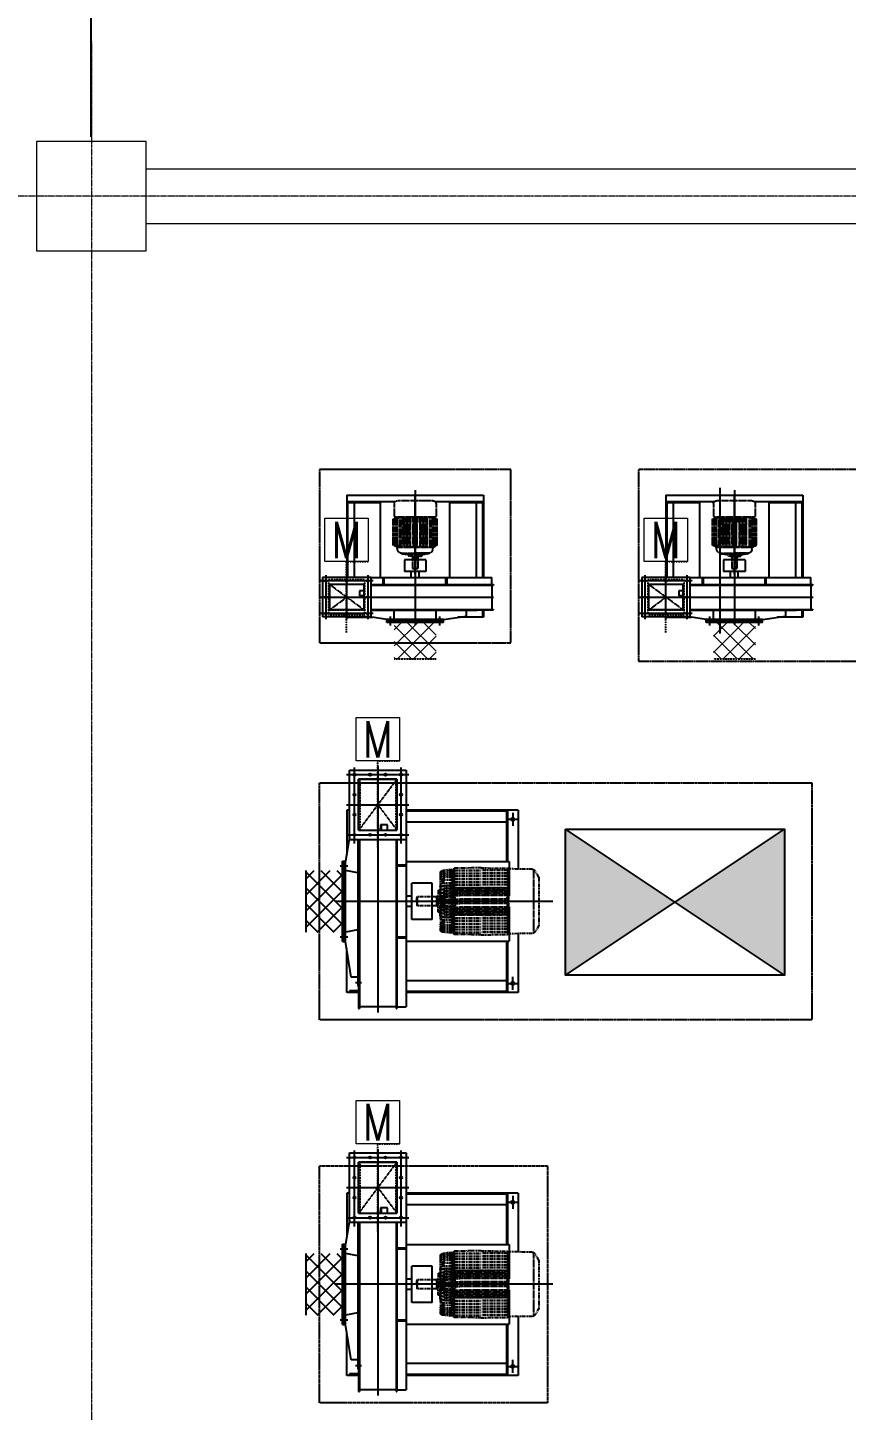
# Model space of a CAD drawing. Extents: x -59767 to 1106559, y -1290 to 1129522.
# Drawn here: x 122509 to 126997, y 611020 to 618603 of the extents above; entities that cross this region are included whole.
import ezdxf
from ezdxf.enums import TextEntityAlignment as Align

# ---------------------------------------------------------------- set-up
doc = ezdxf.new("R2010")
doc.units = 0
for name, pattern in [('C_SOLID_M', [0]), ('CENTER', [2, 1.25, -0.25, 0.25, -0.25]), ('CENTER2', [1.125, 0.75, -0.125, 0.125, -0.125]), ('HIDDEN', [0.375, 0.25, -0.125]), ('HIDDENX2', [0.75, 0.5, -0.25]), ('PHANTOM', [2.5, 1.25, -0.25, 0.25, -0.25, 0.25, -0.25]), ('PHANTOM2', [1.25, 0.625, -0.125, 0.125, -0.125, 0.125, -0.125])]:
    doc.linetypes.add(name, pattern=pattern)
doc.layers.get('0').update_dxf_attribs({"linetype": 'CONTINUOUS', "lineweight": 9})
doc.layers.get('Defpoints').update_dxf_attribs({"linetype": 'CONTINUOUS', "lineweight": 9})
for name, color, linetype in [('1', 2, 'CONTINUOUS'), ('EA-G108', 3, 'CONTINUOUS'), ('EA-G111', 3, 'CONTINUOUS'), ('EQUIP', 6, 'CONTINUOUS'), ('EQUIP-PAD', 1, 'PHANTOM2'), ('MO_001_VIEW_PV', 1, 'C_SOLID_M'), ('SIZE', 2, 'CONTINUOUS'), ('VD', 2, 'HIDDEN')]:
    doc.layers.add(name, color=color, linetype=linetype)
for name, color, linetype, lineweight in [('COLUMN', 2, 'CONTINUOUS', 9), ('TEXT', 3, 'CONTINUOUS', 9), ('WALL_200', 3, 'CONTINUOUS', 9), ('중심선', 1, 'CENTER', 9), ('치수선', 6, 'CONTINUOUS', 9)]:
    doc.layers.add(name, color=color, linetype=linetype, lineweight=lineweight)
doc.styles.add('ROMANS', font='romans.shx', dxfattribs={"bigfont": 'whgtxt.shx'})
doc.styles.get("Standard").update_dxf_attribs({"font": 'romans.shx', "bigfont": 'whtgtxt.shx'})
doc.dimstyles.new('ISO-25', dxfattribs={"dimscale": 200, "dimtxt": 3, "dimasz": 2.5, "dimexe": 1.25, "dimexo": 0.625, "dimtad": 1, "dimdec": 0, "dimdsep": 46, "dimtxsty": 'Standard', "dimcen": 2.5, "dimadec": 0, "dimazin": 0, "dimtp": 0.1, "dimtm": 0.1, "dimtfac": 0.6, "dimtdec": 0, "dimtmove": 0, "dimatfit": 3, "dimfxl": 1, "dimtvp": 1, "dimtolj": 1, "dimarcsym": 0})

# ---------------------------------------------------------------- blocks, each defined once
blk = doc.blocks.new('column600')
at = {"layer": 'COLUMN', "linetype": 'Continuous'}
blk.add_lwpolyline([(-300, -300), (300, -300), (300, 300), (-300, 300)], close=True, dxfattribs=at)
blk = doc.blocks.new('50HP-1')
at = {"color": 6, "linetype": 'PHANTOM'}
for p, q in [((-14, -60), (-14, 0)), ((-14, 0), (14, 0)), ((14, 0), (14, -60)), ((14, -60), (14, 0)), ((-37.5, -75), (-37.5, -70)), ((0, -68), (-35.5, -68)), ((-15, -60), (15, -60)), ((-15, -68), (-15, -60)), ((35.5, -68), (0, -68)), ((0, -68), (35.5, -68)), ((15, -60), (15, -68)), ((15, -68), (15, -60)), ((37.5, -75), (37.5, -70)), ((-101, -118.7), (-120.6, -128.5)), ((-120.6, -128.5), (-120.6, -200)), ((-101, -118.7), (-116.3, -128.5)), ((-116.3, -128.5), (-116.3, -200)), ((-110.1, -128.5), (-97.5, -119)), ((-110.1, -128.5), (-110.1, -200)), ((-95.3, -119), (-108.9, -128.5)), ((-108.9, -128.5), (-108.9, -200)), ((99, -116), (-101, -116)), ((-101, -118.7), (-101, -116)), ((-100.9, -128.5), (-89.5, -119)), ((-99.2, -128.5), (-100.9, -128.5)), ((-100.9, -128.5), (-100.9, -200)), ((-95.2, -99.4), (-100, -116)), ((-88.3, -120.3), (-99.2, -128.5)), ((-99.2, -128.5), (-99.2, -200)), ((-95.3, -119), (-95.3, -123.9)), ((-88.3, -200), (-88.3, -119)), ((-74.5, -119), (-88.3, -119)), ((-85, -119), (-85, -116)), ((-80.5, -200), (-80.5, -119)), ((-74.5, -119), (-74.5, -116)), ((-73, -83), (-73, -80.2)), ((-73, -85.2), (0, -85.2)), ((-66.8, -119), (-66.8, -200)), ((-55.5, -119), (-62.3, -126.4)), ((-62.3, -126.4), (-62.3, -200)), ((-55.5, -119), (25.3, -119)), ((-55.5, -119), (-55.5, -281)), ((-49.5, -119), (-49.5, -281)), ((-44.6, -274.5), (-44.6, -119)), ((-40, -119), (-44.6, -125.5)), ((-40, -119), (-40, -281)), ((0, -78), (-38, -78)), ((-30.9, -119), (-30.9, -281)), ((-26.5, -274.5), (-26.5, -119)), ((-23.4, -119), (-26.5, -125.5)), ((-11.4, -119), (-11.4, -281)), ((-7.7, -274.5), (-7.7, -119)), ((-7.7, -125.5), (-6.1, -119)), ((-6.1, -119), (-6.1, -281)), ((38, -78), (0, -78)), ((0, -78), (38, -78)), ((0, -85.2), (73, -85.2)), ((73, -85.2), (0, -85.2)), ((6.1, -119), (6.1, -281)), ((7.7, -125.5), (6.1, -119)), ((7.7, -274.5), (7.7, -119)), ((11.4, -119), (11.4, -281)), ((23.4, -119), (26.5, -125.5)), ((26.5, -274.5), (26.5, -119)), ((30.9, -119), (30.9, -281)), ((40, -119), (40, -281)), ((40, -119), (44.6, -125.5)), ((44.6, -274.5), (44.6, -119)), ((49.5, -119), (49.5, -281)), ((55.5, -119), (55.5, -281)), ((55.5, -119), (62.3, -126.4)), ((62.3, -126.4), (62.3, -200)), ((66.8, -119), (66.8, -200)), ((73, -83), (73, -80.2)), ((74.5, -119), (74.5, -116)), ((74.5, -119), (88.3, -119)), ((80.5, -200), (80.5, -119)), ((85, -119), (85, -116)), ((88.3, -200), (88.3, -119)), ((88.3, -120.3), (99.2, -128.5)), ((100.9, -128.5), (89.5, -119)), ((95.2, -99.4), (100, -116)), ((95.3, -119), (108.9, -128.5)), ((95.3, -119), (95.3, -123.9)), ((110.1, -128.5), (97.5, -119)), ((99.2, -128.5), (100.9, -128.5)), ((99.2, -128.5), (99.2, -200)), ((100.9, -128.5), (100.9, -200)), ((101, -118.7), (101, -116)), ((101, -118.7), (120.6, -128.5)), ((101, -118.7), (116.3, -128.5)), ((108.9, -128.5), (108.9, -200)), ((110.1, -128.5), (110.1, -200)), ((116.3, -128.5), (116.3, -200)), ((120.6, -128.5), (120.6, -200)), ((-120.6, -200), (-120.6, -271.5)), ((-116.3, -200), (-116.3, -271.5)), ((-110.1, -200), (-110.1, -271.5)), ((-108.9, -200), (-108.9, -271.5)), ((-100.9, -200), (-100.9, -271.5)), ((-99.2, -200), (-99.2, -271.5)), ((-88.3, -281), (-88.3, -200)), ((-80.5, -281), (-80.5, -200)), ((-66.8, -200), (-66.8, -281)), ((-62.3, -273.6), (-62.3, -200)), ((62.3, -273.6), (62.3, -200)), ((66.8, -200), (66.8, -281)), ((80.5, -281), (80.5, -200)), ((88.3, -281), (88.3, -200)), ((99.2, -200), (99.2, -271.5)), ((100.9, -200), (100.9, -271.5)), ((108.9, -200), (108.9, -271.5)), ((110.1, -200), (110.1, -271.5)), ((116.3, -200), (116.3, -271.5)), ((120.6, -200), (120.6, -271.5)), ((-120.6, -271.5), (-101, -281.3)), ((-116.3, -271.5), (-101, -281.3)), ((-114.5, -284), (114.5, -284)), ((-114.5, -355), (-114.5, -284)), ((-97.5, -281), (-110.1, -271.5)), ((-108.9, -271.5), (-95.3, -281)), ((-101, -284), (-101, -281.3)), ((-89.5, -281), (-100.9, -271.5)), ((-100.9, -271.5), (-99.2, -271.5)), ((-99.2, -271.5), (-88.3, -279.7)), ((-95.3, -276.1), (-95.3, -281)), ((-88.3, -281), (-74.5, -281)), ((-85, -284), (-85, -281)), ((-74.5, -284), (-74.5, -281)), ((-62.3, -273.6), (-55.5, -281)), ((-44.6, -274.5), (-40, -281)), ((-26.5, -274.5), (-23.4, -281)), ((-23.4, -253.5), (-23.4, -281)), ((-6.1, -281), (-7.7, -274.5)), ((6.1, -281), (7.7, -274.5)), ((23.4, -253.5), (23.4, -281)), ((26.5, -274.5), (23.4, -281)), ((44.6, -274.5), (40, -281)), ((62.3, -273.6), (55.5, -281)), ((74.5, -284), (74.5, -281)), ((88.3, -281), (74.5, -281)), ((85, -284), (85, -281)), ((99.2, -271.5), (88.3, -279.7)), ((89.5, -281), (100.9, -271.5)), ((108.9, -271.5), (95.3, -281)), ((95.3, -276.1), (95.3, -281)), ((97.5, -281), (110.1, -271.5)), ((100.9, -271.5), (99.2, -271.5)), ((120.6, -271.5), (101, -281.3)), ((116.3, -271.5), (101, -281.3)), ((101, -284), (101, -281.3)), ((114.5, -355), (114.5, -284)), ((98, -372), (-97.5, -372))]:
    blk.add_line(p, q, dxfattribs=at)
for centre, radius, start, end in [((-40.5, -75), 3, 270.46531, 0.00002), ((-35.5, -70), 2, 89.99998, 179.99976), ((35.5, -70), 2, 0.00024, 90.00002), ((40.5, -75), 3, 179.99998, 269.53469), ((-76, -105), 20, 87.39473, 163.87238), ((-75, -83), 2, 267.39471, 359.99967), ((-71, -81.8), 2, 96.25239, 179.99998), ((-38, -383), 305, 90.46487, 96.25233), ((38, -383), 305, 83.74767, 89.53513), ((71, -81.8), 2, 0.00002, 83.74761), ((75, -83), 2, 180.00033, 272.60529), ((76, -105), 20, 16.12762, 92.60527), ((-97.5, -355), 17, 180, 270), ((97.5, -355), 17, 270, 0)]:
    blk.add_arc(centre, radius, start, end, dxfattribs=at)
blk = doc.blocks.new('25HPM1')
at = {"color": 6, "linetype": 'PHANTOM'}
for p, q in [((-288.2, 170), (-288.2, -169.1)), ((152, 173.5), (157, 173.5)), ((-140.7, 42.5), (140.7, 42.5)), ((-129.5, 61.6), (129.5, 61.6)), ((-115.4, 54.5), (115.4, 54.5)), ((-115.4, 52.3), (115.4, 52.3)), ((-115.4, 33.8), (115.4, 33.8)), ((-115.4, 31.4), (115.4, 31.4)), ((-115.4, 12.7), (115.4, 12.7)), ((-115.4, 10.2), (115.4, 10.2)), ((-74, 70.9), (142.4, 70.9)), ((-73.4, 73), (142.4, 73)), ((-72.5, 74.9), (154, 74.9)), ((-140.7, -42.5), (140.7, -42.5)), ((-129.5, -61.6), (129.5, -61.6)), ((-115.4, -10.2), (115.4, -10.2)), ((-115.4, -12.7), (115.4, -12.7)), ((-115.4, -31.4), (115.4, -31.4)), ((-115.4, -33.8), (115.4, -33.8)), ((-115.4, -52.3), (115.4, -52.3)), ((-115.4, -54.5), (115.4, -54.5)), ((-74, -70.9), (142.4, -70.9)), ((-73.4, -73), (142.4, -73)), ((-72.5, -74.9), (154, -74.9)), ((152, -173.5), (157, -173.5))]:
    blk.add_line(p, q, dxfattribs=at)
at = {"layer": 'MO_001_VIEW_PV', "color": 6, "linetype": 'PHANTOM', "ltscale": 15}
for p, q in [((-316.5, 132), (-297, 165.8)), ((-278.5, 176.6), (-152, 177.6)), ((-152, -177.6), (-152, 177.6)), ((-142.4, 170.9), (-152, 160.7)), ((-152, 169.3), (-143.8, 169.3)), ((-152, 156.7), (-142.4, 169)), ((-142.4, 155), (-152, 144.8)), ((-152, 153.5), (-143.8, 153.5)), ((-152, 140.9), (-142.4, 153.1)), ((-148.5, 179.6), (-150, 175.5)), ((0, 183.5), (-145.7, 181.6)), ((-142.4, 170.9), (0, 170.9)), ((-142.4, 169), (0, 169)), ((-142.4, 155), (0, 155)), ((-142.4, 153.1), (0, 153.1)), ((0, 183.5), (52, 182.9)), ((142.4, 170.9), (0, 170.9)), ((142.4, 169), (0, 169)), ((142.4, 155), (0, 155)), ((142.4, 153.1), (0, 153.1)), ((52, 182.9), (145.7, 181.6)), ((142.4, 170.9), (154, 158.5)), ((154, 154.2), (142.4, 169)), ((142.4, 155), (154, 142.7)), ((154, 138.3), (142.4, 153.1)), ((154, 154.2), (143.2, 154.2)), ((148.5, 179.6), (150, 175.5)), ((157, 173.5), (157, -157)), ((157, 155), (160, 154.8)), ((160, 174), (209.3, 169.7)), ((160, 174), (160, 154.8)), ((160, 171.4), (209, 168)), ((160, 170.6), (209, 167.2)), ((160, 167), (209, 163.6)), ((160, 165.9), (209, 162.5)), ((160, 160.4), (209, 157)), ((160, 159.2), (209, 155.7)), ((160, 0), (160, 157)), ((160, 151.8), (209, 148.4)), ((223, 2), (223, 154.7)), ((-316.5, 132), (-316.5, -132)), ((-142.4, 139.2), (-152, 129)), ((-152, 137.6), (-143.8, 137.6)), ((-152, 125), (-142.4, 137.3)), ((-142.4, 123.3), (-152, 113.1)), ((-152, 121.8), (-143.8, 121.8)), ((-152, 109.2), (-142.4, 121.4)), ((-142.4, 107.5), (-152, 97.3)), ((-152, 105.9), (-143.8, 105.9)), ((-152, 93.3), (-142.4, 105.6)), ((-142.4, 91.6), (-152, 81.4)), ((-152, 90.1), (-143.8, 90.1)), ((-152, 77.5), (-142.4, 89.7)), ((-142.4, 139.2), (0, 139.2)), ((-142.4, 137.3), (0, 137.3)), ((-142.4, 123.3), (0, 123.3)), ((-142.4, 121.4), (0, 121.4)), ((-142.4, 107.5), (0, 107.5)), ((-142.4, 105.6), (0, 105.6)), ((-142.4, 91.6), (0, 91.6)), ((-142.4, 89.7), (0, 89.7)), ((142.4, 139.2), (0, 139.2)), ((142.4, 137.3), (0, 137.3)), ((142.4, 123.3), (0, 123.3)), ((142.4, 121.4), (0, 121.4)), ((142.4, 107.5), (0, 107.5)), ((142.4, 105.6), (0, 105.6)), ((142.4, 91.6), (0, 91.6)), ((142.4, 89.7), (0, 89.7)), ((142.4, 139.2), (154, 126.8)), ((154, 122.5), (142.4, 137.3)), ((142.4, 123.3), (154, 111)), ((154, 106.6), (142.4, 121.4)), ((142.4, 107.5), (154, 95.1)), ((154, 90.8), (142.4, 105.6)), ((142.4, 91.6), (154, 79.3)), ((154, 74.9), (142.4, 89.7)), ((154, 138.3), (143.2, 138.3)), ((154, 122.5), (143.2, 122.5)), ((154, 106.6), (143.2, 106.6)), ((154, 90.8), (143.2, 90.8)), ((160, 150.4), (209, 146.9)), ((160, 141.3), (209, 137.9)), ((160, 139.6), (209, 136.2)), ((160, 131.3), (204, 131.3)), ((160, 115.7), (204, 115.7)), ((200, 87.3), (160, 89.1)), ((213.4, 81.9), (160.4, 83.9)), ((213.4, 98.2), (160.5, 100.6)), ((213.4, 84.5), (160.5, 86.5)), ((213.4, 100.5), (160.6, 102.9)), ((202.3, 84.9), (200, 87.3)), ((200, 87.3), (200, 85)), ((204, 131.3), (204, 100.9)), ((210, 125.4), (204, 125.4)), ((210, 120.5), (204, 120.5)), ((204, 110.7), (210, 110.7)), ((204, 105.8), (210, 105.8)), ((211, 115.6), (211, 123)), ((211, 108.3), (211, 115.6)), ((225, 82), (225, 0)), ((-152, 74.9), (-72.5, 74.9)), ((-142.4, 73), (-152, 65.1)), ((-152, 60.9), (-142.4, 70.9)), ((-152, 58.8), (-143.5, 58.8)), ((-142.4, 54.5), (-152, 48.1)), ((-152, 43.7), (-142.4, 52.3)), ((-152, 42), (-144.1, 42)), ((-152, 30.2), (-142.4, 33.8)), ((-142.4, 31.4), (-152, 25.8)), ((-152, 24.6), (-143.5, 24.6)), ((-152, 12), (-142.4, 12.7)), ((-142.4, 10.2), (-152, 7.4)), ((-152, 6.9), (-142.9, 6.9)), ((-142.4, 73), (-73.4, 73)), ((-142.4, 70.9), (-74, 70.9)), ((-142.4, 54.5), (-142.4, 58.1)), ((-142.4, 54.5), (-115.4, 54.5)), ((-142.4, 52.3), (-115.4, 52.3)), ((-142.4, 33.8), (-142.4, 41)), ((-142.4, 33.8), (-115.4, 33.8)), ((-142.4, 31.4), (-115.4, 31.4)), ((-142.4, 12.7), (-142.4, 23.7)), ((-142.4, 12.7), (-115.4, 12.7)), ((-142.4, 10.2), (-115.4, 10.2)), ((-142.4, 0), (-142.4, 5.9)), ((-142.4, 0), (-142.4, 5.9)), ((-142.4, 0), (-142.4, -5.9)), ((-142.4, 0), (-142.4, -5.9)), ((-141.8, 6.9), (-118.6, 9.6)), ((-131.8, 61.3), (-141.2, 59.1)), ((142.4, 54.5), (115.4, 54.5)), ((142.4, 52.3), (115.4, 52.3)), ((142.4, 33.8), (115.4, 33.8)), ((142.4, 31.4), (115.4, 31.4)), ((142.4, 12.7), (115.4, 12.7)), ((142.4, 10.2), (115.4, 10.2)), ((141.8, 6.9), (118.6, 9.6)), ((131.8, 61.3), (141.2, 59.1)), ((142.4, 73), (154, 63.4)), ((154, 58.8), (142.4, 70.9)), ((142.4, 54.5), (142.4, 58.1)), ((142.4, 54.5), (154, 46.8)), ((154, 42), (142.4, 52.3)), ((142.4, 33.8), (142.4, 41)), ((154, 29.5), (142.4, 33.8)), ((142.4, 31.4), (154, 24.6)), ((142.4, 12.7), (142.4, 23.7)), ((154, 11.9), (142.4, 12.7)), ((142.4, 10.2), (154, 6.9)), ((142.4, 0), (142.4, 5.9)), ((142.4, 0), (142.4, 5.9)), ((142.4, 0), (142.4, -5.9)), ((142.4, 0), (142.4, -5.9)), ((154, 6.9), (142.9, 6.9)), ((154, 58.8), (143.5, 58.8)), ((154, 24.6), (143.5, 24.6)), ((154, 42), (144.1, 42)), ((200, 72.7), (160, 74.2)), ((213.3, 67.4), (160, 69)), ((213.3, 64.6), (160, 66.2)), ((200, 57.1), (160, 58.3)), ((214.2, 49.4), (160, 50.6)), ((214.2, 46.5), (160, 47.7)), ((200, 40.8), (160, 41.7)), ((214, 31.6), (160, 31.6)), ((200, 24), (160, 24.5)), ((217, 12.3), (160, 12.3)), ((217, 8.9), (160, 8.9)), ((200, 6.8), (160, 7)), ((160, 0), (160, -157)), ((160, 0), (160, -157)), ((215.1, 27.7), (160.1, 28.5)), ((200, 72.7), (200, 67.8)), ((204, 69.2), (200, 72.7)), ((200, 57.1), (200, 49.7)), ((204, 54.3), (200, 57.1)), ((204, 38.8), (200, 40.8)), ((200, 40.8), (200, 31.6)), ((200, 24), (200, 12.3)), ((204, 22.7), (200, 24)), ((200, 6.8), (200, 0)), ((204, 6.3), (200, 6.8)), ((200, 6.8), (200, 0)), ((200, -6.8), (200, 0)), ((200, -6.8), (200, 0)), ((204, 69.2), (204, 67.7)), ((204, 54.3), (204, 49.6)), ((204, 38.8), (204, 31.6)), ((217, 32.9), (204, 32.9)), ((204, 22.7), (204, 12.3)), ((204, 19), (217, 19)), ((217, 6.3), (204, 6.3)), ((204, 6.3), (204, 0)), ((204, 6.3), (204, 0)), ((204, -6.3), (204, 0)), ((204, -6.3), (204, 0)), ((217, 32.9), (217, 31.6)), ((217, 19), (217, 12.3)), ((217, 6.3), (217, 0)), ((217, 6.3), (217, 0)), ((217, 2), (223, 2)), ((217, 2), (223, 2)), ((217, -6.3), (217, 0)), ((217, -6.3), (217, 0)), ((225, -82), (225, 0)), ((225, -82), (225, 0)), ((227, 60), (233, 60)), ((235, 58), (235, 0)), ((235, 26.5), (241.5, 26.5)), ((235, -58), (235, 0)), ((235, -58), (235, 0)), ((241.5, -26.5), (241.5, 26.5)), ((241.5, 26.5), (241.5, -26.5)), ((243, 24), (350.5, 24)), ((350.5, -24), (350.5, 24)), ((350.5, 24), (350.5, -24)), ((350.5, 24), (351.5, 23)), ((351.5, 0), (351.5, 23)), ((351.5, 0), (351.5, -23)), ((351.5, 0), (351.5, -23)), ((-152, -6.9), (-142.9, -6.9)), ((-142.4, -10.2), (-152, -7.4)), ((-152, -12), (-142.4, -12.7)), ((-152, -24.6), (-143.5, -24.6)), ((-142.4, -31.4), (-152, -25.8)), ((-152, -30.2), (-142.4, -33.8)), ((-152, -42), (-144.1, -42)), ((-152, -43.7), (-142.4, -52.3)), ((-142.4, -54.5), (-152, -48.1)), ((-152, -58.8), (-143.5, -58.8)), ((-152, -60.9), (-142.4, -70.9)), ((-142.4, -73), (-152, -65.1)), ((-152, -74.9), (-72.5, -74.9)), ((-142.4, -10.2), (-115.4, -10.2)), ((-142.4, -12.7), (-115.4, -12.7)), ((-142.4, -12.7), (-142.4, -23.7)), ((-142.4, -31.4), (-115.4, -31.4)), ((-142.4, -33.8), (-115.4, -33.8)), ((-142.4, -33.8), (-142.4, -41)), ((-142.4, -52.3), (-115.4, -52.3)), ((-142.4, -54.5), (-115.4, -54.5)), ((-142.4, -54.5), (-142.4, -58.1)), ((-142.4, -70.9), (-74, -70.9)), ((-142.4, -73), (-73.4, -73)), ((-141.8, -6.9), (-118.6, -9.6)), ((-131.8, -61.3), (-141.2, -59.1)), ((142.4, -10.2), (115.4, -10.2)), ((142.4, -12.7), (115.4, -12.7)), ((142.4, -31.4), (115.4, -31.4)), ((142.4, -33.8), (115.4, -33.8)), ((142.4, -52.3), (115.4, -52.3)), ((142.4, -54.5), (115.4, -54.5)), ((141.8, -6.9), (118.6, -9.6)), ((131.8, -61.3), (141.2, -59.1)), ((142.4, -10.2), (154, -6.9)), ((154, -11.9), (142.4, -12.7)), ((142.4, -12.7), (142.4, -23.7)), ((142.4, -31.4), (154, -24.6)), ((154, -29.5), (142.4, -33.8)), ((142.4, -33.8), (142.4, -41)), ((154, -42), (142.4, -52.3)), ((142.4, -54.5), (154, -46.8)), ((142.4, -54.5), (142.4, -58.1)), ((154, -58.8), (142.4, -70.9)), ((142.4, -73), (154, -63.4)), ((154, -74.9), (142.4, -89.7)), ((154, -6.9), (142.9, -6.9)), ((154, -24.6), (143.5, -24.6)), ((154, -58.8), (143.5, -58.8)), ((154, -42), (144.1, -42)), ((200, -6.8), (160, -7)), ((217, -8.9), (160, -8.9)), ((217, -12.3), (160, -12.3)), ((200, -24), (160, -24.5)), ((214, -31.6), (160, -31.6)), ((200, -40.8), (160, -41.7)), ((214.2, -46.5), (160, -47.7)), ((214.2, -49.4), (160, -50.6)), ((200, -57.1), (160, -58.3)), ((213.3, -64.6), (160, -66.2)), ((213.3, -67.4), (160, -69)), ((200, -72.7), (160, -74.2)), ((215.1, -27.7), (160.1, -28.5)), ((204, -6.3), (200, -6.8)), ((200, -24), (200, -12.3)), ((204, -22.7), (200, -24)), ((200, -40.8), (200, -31.6)), ((204, -38.8), (200, -40.8)), ((200, -57.1), (200, -49.7)), ((204, -54.3), (200, -57.1)), ((200, -72.7), (200, -67.8)), ((204, -69.2), (200, -72.7)), ((217, -6.3), (204, -6.3)), ((204, -22.7), (204, -12.3)), ((204, -19), (217, -19)), ((204, -38.8), (204, -31.6)), ((217, -32.9), (204, -32.9)), ((204, -54.3), (204, -49.6)), ((204, -69.2), (204, -67.7)), ((217, -2), (223, -2)), ((217, -2), (223, -2)), ((217, -19), (217, -12.3)), ((217, -32.9), (217, -31.6)), ((223, -2), (223, -154.7)), ((223, -2), (223, -154.7)), ((227, -60), (233, -60)), ((235, -26.5), (241.5, -26.5)), ((243, -24), (350.5, -24)), ((350.5, -24), (351.5, -23)), ((-316.5, -132), (-297, -165.8)), ((-152, -77.5), (-142.4, -89.7)), ((-142.4, -91.6), (-152, -81.4)), ((-152, -90.1), (-143.8, -90.1)), ((-152, -93.3), (-142.4, -105.6)), ((-142.4, -107.5), (-152, -97.3)), ((-152, -105.9), (-143.8, -105.9)), ((-152, -109.2), (-142.4, -121.4)), ((-142.4, -123.3), (-152, -113.1)), ((-152, -121.8), (-143.8, -121.8)), ((-152, -125), (-142.4, -137.3)), ((-142.4, -139.2), (-152, -129)), ((-152, -137.6), (-143.8, -137.6)), ((-152, -140.9), (-142.4, -153.1)), ((-142.4, -155), (-152, -144.8)), ((-142.4, -89.7), (0, -89.7)), ((-142.4, -91.6), (0, -91.6)), ((-142.4, -105.6), (0, -105.6)), ((-142.4, -107.5), (0, -107.5)), ((-142.4, -121.4), (0, -121.4)), ((-142.4, -123.3), (0, -123.3)), ((-142.4, -137.3), (0, -137.3)), ((-142.4, -139.2), (0, -139.2)), ((142.4, -89.7), (0, -89.7)), ((142.4, -91.6), (0, -91.6)), ((142.4, -105.6), (0, -105.6)), ((142.4, -107.5), (0, -107.5)), ((142.4, -121.4), (0, -121.4)), ((142.4, -123.3), (0, -123.3)), ((142.4, -137.3), (0, -137.3)), ((142.4, -139.2), (0, -139.2)), ((142.4, -91.6), (154, -79.3)), ((154, -90.8), (142.4, -105.6)), ((142.4, -107.5), (154, -95.1)), ((154, -106.6), (142.4, -121.4)), ((142.4, -123.3), (154, -111)), ((154, -122.5), (142.4, -137.3)), ((142.4, -139.2), (154, -126.8)), ((154, -138.3), (142.4, -153.1)), ((142.4, -155), (154, -142.7)), ((154, -90.8), (143.2, -90.8)), ((154, -106.6), (143.2, -106.6)), ((154, -122.5), (143.2, -122.5)), ((154, -138.3), (143.2, -138.3)), ((200, -87.3), (160, -89.1)), ((160, -115.7), (204, -115.7)), ((160, -131.3), (204, -131.3)), ((160, -139.6), (209, -136.2)), ((160, -141.3), (209, -137.9)), ((160, -150.4), (209, -146.9)), ((160, -151.8), (209, -148.4)), ((213.4, -81.9), (160.4, -83.9)), ((213.4, -84.5), (160.5, -86.5)), ((213.4, -98.2), (160.5, -100.6)), ((213.4, -100.5), (160.6, -102.9)), ((202.3, -84.9), (200, -87.3)), ((200, -87.3), (200, -85)), ((204, -131.3), (204, -100.9)), ((204, -105.8), (210, -105.8)), ((204, -110.7), (210, -110.7)), ((210, -120.5), (204, -120.5)), ((210, -125.4), (204, -125.4)), ((211, -108.3), (211, -115.6)), ((211, -115.6), (211, -123)), ((-278.5, -176.6), (-152, -177.6)), ((-152, -153.5), (-143.8, -153.5)), ((-152, -156.7), (-142.4, -169)), ((-142.4, -170.9), (-152, -160.7)), ((-152, -169.3), (-143.8, -169.3)), ((-148.5, -179.6), (-150, -175.5)), ((0, -183.5), (-145.7, -181.6)), ((-142.4, -153.1), (0, -153.1)), ((-142.4, -155), (0, -155)), ((-142.4, -169), (0, -169)), ((-142.4, -170.9), (0, -170.9)), ((142.4, -153.1), (0, -153.1)), ((142.4, -155), (0, -155)), ((142.4, -169), (0, -169)), ((142.4, -170.9), (0, -170.9)), ((0, -183.5), (52, -182.9)), ((52, -182.9), (145.7, -181.6)), ((154, -154.2), (142.4, -169)), ((142.4, -170.9), (154, -158.5)), ((154, -154.2), (143.2, -154.2)), ((148.5, -179.6), (150, -175.5)), ((157, -155), (160, -154.8)), ((160, -174), (160, -154.8)), ((160, -159.2), (209, -155.7)), ((160, -160.4), (209, -157)), ((160, -165.9), (209, -162.5)), ((160, -167), (209, -163.6)), ((160, -170.6), (209, -167.2)), ((160, -171.4), (209, -168)), ((160, -174), (209.3, -169.7))]:
    blk.add_line(p, q, dxfattribs=at)
for centre, radius, start, end in [((-278.3, 155), 21.6, 90.50003, 149.99998), ((-152, 175.5), 2, 270, 0), ((-145.7, 178.6), 3, 90.67803, 160), ((145.7, 178.6), 3, 20, 89.32197), ((152, 175.5), 2, 180.00001, 270), ((208, 153), 15, 0, 86.00003), ((208, 152.2), 15, 0, 86.00003), ((208, 148.6), 15, 0, 86.00003), ((208, 147.6), 15, 0, 86.00003), ((208, 142), 15, 0, 86.00003), ((208, 140.8), 15, 0, 86.00003), ((208, 154.7), 15, 0, 84.99999), ((208, 133.4), 15, 0, 86.00003), ((208, 132), 15, 0, 86.00003), ((208, 122.9), 15, 0, 86.00003), ((208, 121.2), 15, 0, 86.00003), ((207.6, 123), 3.42, 314.17723, 45.82277), ((198.9, 115.6), 12.1, 336.13487, 23.86513), ((207.6, 108.3), 3.42, 314.17663, 45.82337), ((213, 90.5), 10, 0, 87.43475), ((213, 88.2), 10, 0, 87.43475), ((213, 74.5), 10, 0, 87.84224), ((213, 71.9), 10, 0, 87.84224), ((223, 82), 2, 0.00001, 89.99999), ((-144.1, 52), 10, 269.99999, 289.59381), ((-143.5, 68.8), 10, 269.99999, 283.27894), ((-143.5, 34.6), 10, 269.99999, 283.32331), ((-142.9, 16.9), 10, 269.99999, 276.53943), ((-129.5, 51.6), 10, 90, 103.27894), ((129.5, 51.6), 10, 76.72106, 90), ((144.1, 52), 10, 250.40619, 270.00001), ((143.5, 68.8), 10, 256.72106, 270.00001), ((143.5, 34.6), 10, 256.67669, 270.00001), ((142.9, 16.9), 10, 263.46057, 270.00001), ((213, 57.4), 10, 0, 88.27779), ((213, 54.6), 10, 0, 88.27779), ((214, 22.6), 9, 0, 90), ((214, 40.4), 9, 0, 88.73561), ((214, 37.5), 9, 0, 88.73561), ((215, 19.7), 8, 0, 89.20986), ((217, 6.3), 6, 0, 90), ((217, 2.9), 6, 0, 90), ((227, 62), 2, 180.00001, 270), ((233, 58), 2, 0.00001, 89.99999), ((243, 25.5), 1.5, 180, 270), ((-144.1, -52), 10, 70.40619, 90.00001), ((-143.5, -34.6), 10, 76.67669, 90.00001), ((-143.5, -68.8), 10, 76.72106, 90.00001), ((-142.9, -16.9), 10, 83.46057, 90.00001), ((-129.5, -51.6), 10, 256.72106, 270), ((129.5, -51.6), 10, 270, 283.27894), ((144.1, -52), 10, 89.99999, 109.59381), ((143.5, -34.6), 10, 89.99999, 103.32331), ((143.5, -68.8), 10, 89.99999, 103.27894), ((142.9, -16.9), 10, 89.99999, 96.53943), ((213, -54.6), 10, 271.72221, 0), ((213, -57.4), 10, 271.72221, 0), ((213, -71.9), 10, 272.15776, 0), ((213, -74.5), 10, 272.15776, 0), ((214, -22.6), 9, 270, 0), ((214, -37.5), 9, 271.26439, 0), ((214, -40.4), 9, 271.26439, 0), ((215, -19.7), 8, 270.79014, 0), ((217, -2.9), 6, 270, 0), ((217, -2.9), 6, 270, 0), ((217, -6.3), 6, 270, 0), ((227, -62), 2, 90, 179.99999), ((233, -58), 2, 270.00001, 359.99999), ((243, -25.5), 1.5, 90, 180), ((208, -121.2), 15, 273.99997, 0), ((208, -122.9), 15, 273.99997, 0), ((208, -132), 15, 273.99997, 0), ((208, -133.4), 15, 273.99997, 0), ((208, -140.8), 15, 273.99997, 0), ((208, -142), 15, 273.99997, 0), ((208, -147.6), 15, 273.99997, 0), ((208, -148.6), 15, 273.99997, 0), ((207.6, -108.3), 3.42, 314.17663, 45.82337), ((198.9, -115.6), 12.1, 336.13486, 23.86513), ((207.6, -123), 3.42, 314.17723, 45.82277), ((213, -88.2), 10, 272.56525, 0), ((213, -90.5), 10, 272.56525, 0), ((223, -82), 2, 270.00001, 359.99999), ((-278.3, -155), 21.6, 210.00002, 269.49997), ((-152, -175.5), 2, 0, 90), ((-145.7, -178.6), 3, 200, 269.32197), ((145.7, -178.6), 3, 270.67803, 340), ((152, -175.5), 2, 90, 179.99999), ((208, -152.2), 15, 273.99997, 0), ((208, -153), 15, 273.99997, 0), ((208, -154.7), 15, 275.00001, 0)]:
    blk.add_arc(centre, radius, start, end, dxfattribs=at)
blk = doc.blocks.new('*D137')
at = {"layer": 'Defpoints', "color": 0}
for p in [(122856.8, 622170.8), (122206.8, 617879.1), (122856.8, 617879.1)]:
    blk.add_point(p, dxfattribs=at)
at = {"layer": '치수선', "color": 0, "lineweight": -2}
for p, q in [((122206.8, 618004.1), (122206.8, 622420.8)), ((122856.8, 618004.1), (122856.8, 622420.8)), ((121706.8, 622170.8), (121206.8, 622170.8)), ((122206.8, 622170.8), (122856.8, 622170.8)), ((123356.8, 622170.8), (125618.8, 622170.8))]:
    blk.add_line(p, q, dxfattribs=at)
at = {"layer": '치수선', "color": 0}
for points in [[(121706.8, 622087.4), (121706.8, 622254.1), (122206.8, 622170.8)], [(123356.8, 622254.1), (123356.8, 622087.4), (122856.8, 622170.8)]]:
    blk.add_solid(points, dxfattribs=at)
at = {"layer": '치수선', "color": 0, "insert": (124737.8, 622595.8), "char_height": 600, "attachment_point": 5}
blk.add_mtext('\\A1;650', dxfattribs=at)

msp = doc.modelspace()

# ---------------------------------------------------------------- hatches: boundary and pattern name
h = msp.add_hatch()
h.set_pattern_fill('ANSI37', color=1, scale=500, angle=180)
h.set_pattern_definition([(45, (22264.8, 584376.88), (-44.194174, 44.194174), []), (135, (22264.8, 584376.88), (-44.194174, -44.194174), [])])
h.paths.add_polyline_path([(124633.2, 615341.4), (124748.2, 615341.4), (124748.2, 615179.7), (124633.2, 615179.7)])
h.paths.add_polyline_path([(124518.2, 615279.7), (124554.4, 615279.7), (124554.4, 615341.4), (124633.2, 615341.4), (124633.2, 615179.7), (124518.2, 615179.7)])
h.paths.add_polyline_path([(124518.2, 615341.4), (124554.4, 615341.4), (124554.4, 615279.7), (124518.2, 615279.7)], flags=17)
h.paths.add_polyline_path([(124518.2, 615179.7), (124633.2, 615179.7), (124633.2, 615141.4), (124518.2, 615141.4)])
h.paths.add_polyline_path([(124633.2, 615179.7), (124748.2, 615179.7), (124748.2, 615141.4), (124633.2, 615141.4)])
h = msp.add_hatch()
h.set_pattern_fill('ANSI37', color=1, scale=500, angle=180)
h.set_pattern_definition([(45, (20514.8, 584376.88), (-44.194174, 44.194174), []), (135, (20514.8, 584376.88), (-44.194174, -44.194174), [])])
h.paths.add_polyline_path([(126383.2, 615341.4), (126498.2, 615341.4), (126498.2, 615179.7), (126383.2, 615179.7)])
h.paths.add_polyline_path([(126268.2, 615279.7), (126304.4, 615279.7), (126304.4, 615341.4), (126383.2, 615341.4), (126383.2, 615179.7), (126268.2, 615179.7)])
h.paths.add_polyline_path([(126268.2, 615341.4), (126304.4, 615341.4), (126304.4, 615279.7), (126268.2, 615279.7)], flags=17)
h.paths.add_polyline_path([(126268.2, 615179.7), (126383.2, 615179.7), (126383.2, 615141.4), (126268.2, 615141.4)])
h.paths.add_polyline_path([(126383.2, 615179.7), (126498.2, 615179.7), (126498.2, 615141.4), (126383.2, 615141.4)])
at = {"layer": '1'}
msp.add_hatch(color=256, dxfattribs=at).paths.add_polyline_path([(125458.2, 613406.6), (126658.2, 614206.6), (126658.2, 613406.6), (125458.2, 614206.6)])
at = {"layer": 'EQUIP'}
h = msp.add_hatch(dxfattribs=at)
h.set_pattern_fill('ANSI37', color=1, scale=500)
h.set_pattern_definition([(45, (22981.11, 577758.816), (-44.194174, 44.194174), []), (135, (22981.11, 577758.816), (-44.194174, -44.194174), [])])
h.paths.add_polyline_path([(124108.2, 613980.1), (124033.2, 613980.1), (124033.2, 613643.2), (124108.2, 613643.2)])
h.paths.add_polyline_path([(124234.2, 613980.1), (124108.2, 613980.1), (124108.2, 613643.2), (124234.2, 613643.2)])
h = msp.add_hatch(dxfattribs=at)
h.set_pattern_fill('ANSI37', color=1, scale=500)
h.set_pattern_definition([(45, (22981.11, 575658.816), (-44.194174, 44.194174), []), (135, (22981.11, 575658.816), (-44.194174, -44.194174), [])])
h.paths.add_polyline_path([(124108.2, 611880.1), (124033.2, 611880.1), (124033.2, 611543.2), (124108.2, 611543.2)])
h.paths.add_polyline_path([(124234.2, 611880.1), (124108.2, 611880.1), (124108.2, 611543.2), (124234.2, 611543.2)])

# ---------------------------------------------------------------- linework, layer by layer
at = {"layer": '1'}
for p, q in [((126658.2, 613406.6), (125458.2, 614206.6)), ((125458.2, 613406.6), (126658.2, 614206.6))]:
    msp.add_line(p, q, dxfattribs=at)
msp.add_lwpolyline([(125458.2, 614206.6), (126658.2, 614206.6), (126658.2, 613406.6), (125458.2, 613406.6)], close=True, dxfattribs=at)
at = {"layer": 'EA-G108', "linetype": 'HIDDENX2', "ltscale": 0.5}
for p, q in [((124533.2, 614481.6), (124323.2, 614201.6)), ((124428.2, 614341.6), (124533.2, 614201.6)), ((124533.2, 612381.6), (124323.2, 612101.6)), ((124428.2, 612241.6), (124533.2, 612101.6))]:
    msp.add_line(p, q, dxfattribs=at)
at = {"layer": 'EA-G108', "linetype": 'Continuous'}
for p, q in [((124033.2, 613980.1), (124033.2, 613643.2)), ((124033.2, 611880.1), (124033.2, 611543.2))]:
    msp.add_line(p, q, dxfattribs=at)
at = {"layer": 'EA-G108', "linetype": 'HIDDENX2', "ltscale": 0.5}
for points in [[(124323.2, 614481.6), (124323.2, 614201.6), (124533.2, 614201.6), (124533.2, 614481.6)], [(124323.2, 612381.6), (124323.2, 612101.6), (124533.2, 612101.6), (124533.2, 612381.6)]]:
    msp.add_lwpolyline(points, close=True, dxfattribs=at)
at = {"layer": 'EA-G111', "ltscale": 0.5}
msp.add_line((126304.4, 616079.7), (126304.4, 615279.7), dxfattribs=at)
at = {"layer": 'EA-G111', "linetype": 'HIDDENX2', "ltscale": 0.5}
for p, q in [((124353.2, 615409.4), (124163.2, 615549.4)), ((126103.2, 615409.4), (125913.2, 615549.4)), ((124163.2, 615409.4), (124258.2, 615479.4)), ((125913.2, 615409.4), (126008.2, 615479.4)), ((124518.2, 615141.4), (124748.2, 615141.4)), ((126268.2, 615141.4), (126498.2, 615141.4))]:
    msp.add_line(p, q, dxfattribs=at)
for points in [[(124163.2, 615409.4), (124353.2, 615409.4), (124353.2, 615549.4), (124163.2, 615549.4)], [(125913.2, 615409.4), (126103.2, 615409.4), (126103.2, 615549.4), (125913.2, 615549.4)]]:
    msp.add_lwpolyline(points, close=True, dxfattribs=at)
at = {"layer": 'EQUIP'}
for p, q in [((124258.2, 616039.4), (125008.2, 616039.4)), ((124258.2, 616039.4), (124258.2, 615587.4)), ((124258.2, 616004.4), (124443.3, 616004.4)), ((124258.2, 615999.4), (124443.3, 615999.4)), ((124263.2, 615999.4), (124263.2, 615587.4)), ((124298.2, 615999.4), (124298.2, 615587.4)), ((124443.3, 616004.4), (124525.1, 616004.4)), ((124443.3, 615587.4), (124443.3, 616004.4)), ((124741.3, 616004.4), (124823.1, 616004.4)), ((124823.1, 616004.4), (125008.2, 616004.4)), ((124823.1, 615587.4), (124823.1, 616004.4)), ((124823.1, 615999.4), (125008.2, 615999.4)), ((124968.2, 615999.4), (124968.2, 615587.4)), ((125003.2, 615999.4), (125003.2, 615587.4)), ((125008.2, 616039.4), (125008.2, 615587.4)), ((126008.2, 616039.4), (126758.2, 616039.4)), ((126008.2, 616039.4), (126008.2, 615587.4)), ((126008.2, 616004.4), (126193.3, 616004.4)), ((126008.2, 615999.4), (126193.3, 615999.4)), ((126013.2, 615999.4), (126013.2, 615587.4)), ((126048.2, 615999.4), (126048.2, 615587.4)), ((126193.3, 616004.4), (126275.1, 616004.4)), ((126193.3, 615587.4), (126193.3, 616004.4)), ((126491.3, 616004.4), (126573.1, 616004.4)), ((126573.1, 616004.4), (126758.2, 616004.4)), ((126573.1, 615587.4), (126573.1, 616004.4)), ((126573.1, 615999.4), (126758.2, 615999.4)), ((126718.2, 615999.4), (126718.2, 615587.4)), ((126753.2, 615999.4), (126753.2, 615587.4)), ((126758.2, 616039.4), (126758.2, 615587.4)), ((124692.2, 615684.8), (124574.2, 615684.8)), ((124574.2, 615684.8), (124574.2, 615619.9)), ((124692.2, 615619.9), (124574.2, 615619.9)), ((124611.7, 615587.4), (124611.7, 615619.9)), ((124654.7, 615587.4), (124654.7, 615619.9)), ((124692.2, 615684.8), (124692.2, 615619.9)), ((126442.2, 615684.8), (126324.2, 615684.8)), ((126324.2, 615684.8), (126324.2, 615619.9)), ((126442.2, 615619.9), (126324.2, 615619.9)), ((126361.7, 615587.4), (126361.7, 615619.9)), ((126404.7, 615587.4), (126404.7, 615619.9)), ((126442.2, 615684.8), (126442.2, 615619.9)), ((124391.2, 615587.4), (124125.2, 615587.4)), ((124125.2, 615587.4), (124125.2, 615371.4)), ((124353.2, 615549.4), (124163.2, 615549.4)), ((124163.2, 615549.4), (124163.2, 615409.4)), ((124353.2, 615409.4), (124353.2, 615549.4)), ((124391.2, 615587.4), (125053.2, 615587.4)), ((124391.2, 615371.4), (124391.2, 615587.4)), ((124391.2, 615549.4), (125063.2, 615549.4)), ((124391.2, 615546.2), (125063.2, 615546.2)), ((124458.2, 615549.4), (124458.2, 615587.4)), ((124464.2, 615549.4), (124464.2, 615587.4)), ((124802.2, 615549.4), (124802.2, 615587.4)), ((124808.2, 615549.4), (124808.2, 615587.4)), ((125053.2, 615549.4), (125053.2, 615587.4)), ((125053.2, 615546.2), (125053.2, 615412.6)), ((125063.2, 615549.4), (125063.2, 615546.2)), ((126141.2, 615587.4), (125875.2, 615587.4)), ((125875.2, 615587.4), (125875.2, 615371.4)), ((126103.2, 615549.4), (125913.2, 615549.4)), ((125913.2, 615549.4), (125913.2, 615409.4)), ((126103.2, 615409.4), (126103.2, 615549.4)), ((126141.2, 615587.4), (126803.2, 615587.4)), ((126141.2, 615371.4), (126141.2, 615587.4)), ((126141.2, 615549.4), (126813.2, 615549.4)), ((126141.2, 615546.2), (126813.2, 615546.2)), ((126208.2, 615549.4), (126208.2, 615587.4)), ((126214.2, 615549.4), (126214.2, 615587.4)), ((126552.2, 615549.4), (126552.2, 615587.4)), ((126558.2, 615549.4), (126558.2, 615587.4)), ((126803.2, 615549.4), (126803.2, 615587.4)), ((126803.2, 615546.2), (126803.2, 615412.6)), ((126813.2, 615549.4), (126813.2, 615546.2)), ((124328.7, 615489.4), (124328.5, 615487.1)), ((124328.5, 615487.1), (124353.2, 615485.7)), ((124328.5, 615487.1), (124353.2, 615487.1)), ((124328.7, 615513.9), (124328.7, 615489.4)), ((124353.2, 615513.9), (124328.7, 615513.9)), ((124328.7, 615489.4), (124353.2, 615489.4)), ((126078.7, 615489.4), (126078.5, 615487.1)), ((126078.5, 615487.1), (126103.2, 615485.7)), ((126078.5, 615487.1), (126103.2, 615487.1)), ((126078.7, 615513.9), (126078.7, 615489.4)), ((126103.2, 615513.9), (126078.7, 615513.9)), ((126078.7, 615489.4), (126103.2, 615489.4)), ((124353.2, 615409.4), (124163.2, 615409.4)), ((124391.2, 615412.6), (125063.2, 615412.6)), ((124391.2, 615409.4), (125063.2, 615409.4)), ((124973.2, 615406.2), (124391.2, 615406.2)), ((124518.2, 615357.4), (124518.2, 615406.2)), ((124748.2, 615357.4), (124748.2, 615406.2)), ((124912.6, 615406.2), (124912.6, 615376.2)), ((124973.2, 615409.4), (124973.2, 615406.2)), ((125002.2, 615409.4), (125002.2, 615371.4)), ((125008.2, 615409.4), (125008.2, 615369.4)), ((125063.2, 615412.6), (125063.2, 615409.4)), ((126103.2, 615409.4), (125913.2, 615409.4)), ((126141.2, 615412.6), (126813.2, 615412.6)), ((126141.2, 615409.4), (126813.2, 615409.4)), ((126723.2, 615406.2), (126141.2, 615406.2)), ((126268.2, 615357.4), (126268.2, 615406.2)), ((126498.2, 615357.4), (126498.2, 615406.2)), ((126662.6, 615406.2), (126662.6, 615376.2)), ((126723.2, 615409.4), (126723.2, 615406.2)), ((126752.2, 615409.4), (126752.2, 615371.4)), ((126758.2, 615409.4), (126758.2, 615369.4)), ((126813.2, 615412.6), (126813.2, 615409.4)), ((124391.2, 615371.4), (124125.2, 615371.4)), ((124258.2, 615369.4), (124258.2, 615371.4)), ((124258.2, 615369.4), (124398.8, 615369.4)), ((124478.2, 615357.4), (124385.6, 615371.4)), ((124478.2, 615341.4), (124478.2, 615357.4)), ((124788.2, 615357.4), (124478.2, 615357.4)), ((124788.2, 615349.4), (124478.2, 615349.4)), ((124788.2, 615341.4), (124478.2, 615341.4)), ((124498.2, 615324.7), (124498.2, 615372.8)), ((124768.2, 615324.7), (124768.2, 615372.8)), ((124788.2, 615357.4), (124912.6, 615376.2)), ((124788.2, 615341.4), (124788.2, 615357.4)), ((125008.2, 615369.4), (124867.6, 615369.4)), ((125002.2, 615371.4), (125008.2, 615371.4)), ((126141.2, 615371.4), (125875.2, 615371.4)), ((126008.2, 615369.4), (126008.2, 615371.4)), ((126008.2, 615369.4), (126148.8, 615369.4)), ((126228.2, 615357.4), (126135.6, 615371.4)), ((126228.2, 615341.4), (126228.2, 615357.4)), ((126538.2, 615357.4), (126228.2, 615357.4)), ((126538.2, 615349.4), (126228.2, 615349.4)), ((126538.2, 615341.4), (126228.2, 615341.4)), ((126248.2, 615324.7), (126248.2, 615372.8)), ((126518.2, 615324.7), (126518.2, 615372.8)), ((126538.2, 615357.4), (126662.6, 615376.2)), ((126538.2, 615341.4), (126538.2, 615357.4)), ((126758.2, 615369.4), (126617.6, 615369.4)), ((126752.2, 615371.4), (126758.2, 615371.4)), ((124273.2, 614531.6), (124583.2, 614531.6)), ((124273.2, 614151.6), (124273.2, 614531.6)), ((124323.2, 614481.6), (124533.2, 614481.6)), ((124323.2, 614201.6), (124323.2, 614481.6)), ((124533.2, 614481.6), (124533.2, 614201.6)), ((124583.2, 614531.6), (124583.2, 614151.6)), ((124258.2, 614311.6), (124258.2, 614070)), ((124273.2, 614311.6), (124258.2, 614311.6)), ((125198.2, 614311.6), (124583.2, 614311.6)), ((125133.2, 614305.6), (124583.2, 614305.6)), ((125132.6, 614261.6), (125203.8, 614261.6)), ((125133.2, 614311.6), (125133.2, 614030.1)), ((125139.2, 614311.6), (125139.2, 614030.1)), ((125168.2, 614297.2), (125168.2, 614226)), ((125198.2, 614311.6), (125198.2, 613988.8)), ((124323.2, 614201.6), (124533.2, 614201.6)), ((124443.4, 614230.9), (124441, 614201.6)), ((124446.6, 614230.6), (124443.4, 614230.9)), ((124443.4, 614230.9), (124443.4, 614201.6)), ((124481.6, 614230.6), (124446.6, 614230.6)), ((124446.6, 614230.6), (124446.6, 614201.6)), ((124481.6, 614201.6), (124481.6, 614230.6)), ((125133.2, 614246.6), (124583.2, 614246.6)), ((124273.2, 614165.9), (124252.2, 614031.6)), ((124273.2, 614151.6), (124583.2, 614151.6)), ((124318.7, 614151.6), (124318.7, 613346.6)), ((124323.2, 614151.6), (124323.2, 613223.6)), ((124327.7, 614151.6), (124327.7, 613223.6)), ((124528.7, 614151.6), (124528.7, 613223.6)), ((124533.2, 614151.6), (124533.2, 613223.6)), ((124583.2, 614151.6), (124583.2, 613233.6)), ((124234.2, 613591.6), (124234.2, 614031.6)), ((124234.2, 614031.6), (124252.2, 614031.6)), ((124243.2, 613591.6), (124243.2, 614031.6)), ((124252.2, 613591.6), (124252.2, 614031.6)), ((124583.2, 614030.1), (125148.2, 614030.1)), ((125148.2, 614030.1), (125148.2, 613841.1)), ((124221.6, 614006.6), (124264.4, 614006.6)), ((124318.7, 613968.5), (124252.2, 613980.1)), ((124533.2, 614011.6), (124583.2, 614011.6)), ((124533.2, 614005.6), (124583.2, 614005.6)), ((124615.3, 613711.4), (124615.3, 613911.8)), ((124725.6, 613911.8), (124615.3, 613911.8)), ((124725.6, 613711.4), (124725.6, 613911.8)), ((124615.3, 613840.1), (124583.2, 613840.1)), ((124615.3, 613783.1), (124583.2, 613783.1)), ((125148.2, 613782.1), (125148.2, 613593.1)), ((124318.7, 613654.8), (124252.2, 613643.2)), ((124725.6, 613711.4), (124615.3, 613711.4)), ((124221.6, 613616.6), (124264.4, 613616.6)), ((124234.2, 613591.6), (124252.2, 613591.6)), ((124282.7, 613396.6), (124252.2, 613591.6)), ((124533.2, 613617.6), (124583.2, 613617.6)), ((124533.2, 613611.6), (124583.2, 613611.6)), ((124584.5, 613593.1), (125148.2, 613593.1)), ((125133.2, 613593.1), (125133.2, 613311.6)), ((125139.2, 613593.1), (125139.2, 613311.6)), ((125198.2, 613634.4), (125198.2, 613311.6)), ((124258.2, 613311.6), (124258.2, 613553.3)), ((124318.7, 613396.6), (124282.7, 613396.6)), ((124306.9, 613366.6), (124339.9, 613366.6)), ((124318.7, 613346.6), (124323.2, 613346.6)), ((125133.2, 613376.6), (124583.2, 613376.6)), ((125132.6, 613361.6), (125203.8, 613361.6)), ((125168.2, 613326), (125168.2, 613397.2)), ((124323.2, 613311.6), (124258.2, 613311.6)), ((124323.2, 613320.6), (124273.2, 613320.6)), ((124273.2, 613320.6), (124273.2, 613311.6)), ((125133.2, 613317.6), (124583.2, 613317.6)), ((125198.2, 613311.6), (124583.2, 613311.6)), ((124323.2, 613223.6), (124327.7, 613223.6)), ((124528.7, 613233.6), (124327.7, 613233.6)), ((124528.7, 613223.6), (124533.2, 613223.6)), ((124533.2, 613233.6), (124583.2, 613233.6)), ((124273.2, 612431.6), (124583.2, 612431.6)), ((124273.2, 612051.6), (124273.2, 612431.6)), ((124583.2, 612431.6), (124583.2, 612051.6)), ((124323.2, 612381.6), (124533.2, 612381.6)), ((124323.2, 612101.6), (124323.2, 612381.6)), ((124533.2, 612381.6), (124533.2, 612101.6)), ((124258.2, 612211.6), (124258.2, 611970)), ((124273.2, 612211.6), (124258.2, 612211.6)), ((125198.2, 612211.6), (124583.2, 612211.6)), ((125133.2, 612205.6), (124583.2, 612205.6)), ((125133.2, 612211.6), (125133.2, 611930.1)), ((125139.2, 612211.6), (125139.2, 611930.1)), ((125198.2, 612211.6), (125198.2, 611888.8)), ((124443.4, 612130.9), (124441, 612101.6)), ((124446.6, 612130.6), (124443.4, 612130.9)), ((124443.4, 612130.9), (124443.4, 612101.6)), ((124481.6, 612130.6), (124446.6, 612130.6)), ((124446.6, 612130.6), (124446.6, 612101.6)), ((124481.6, 612101.6), (124481.6, 612130.6)), ((125133.2, 612146.6), (124583.2, 612146.6)), ((125132.6, 612161.6), (125203.8, 612161.6)), ((125168.2, 612197.2), (125168.2, 612126)), ((124273.2, 612065.9), (124252.2, 611931.6)), ((124273.2, 612051.6), (124583.2, 612051.6)), ((124318.7, 612051.6), (124318.7, 611246.6)), ((124323.2, 612101.6), (124533.2, 612101.6)), ((124323.2, 612051.6), (124323.2, 611123.6)), ((124327.7, 612051.6), (124327.7, 611123.6)), ((124528.7, 612051.6), (124528.7, 611123.6)), ((124533.2, 612051.6), (124533.2, 611123.6)), ((124583.2, 612051.6), (124583.2, 611133.6)), ((124221.6, 611906.6), (124264.4, 611906.6)), ((124234.2, 611491.6), (124234.2, 611931.6)), ((124234.2, 611931.6), (124252.2, 611931.6)), ((124243.2, 611491.6), (124243.2, 611931.6)), ((124252.2, 611491.6), (124252.2, 611931.6)), ((124533.2, 611911.6), (124583.2, 611911.6)), ((124533.2, 611905.6), (124583.2, 611905.6)), ((124583.2, 611930.1), (125148.2, 611930.1)), ((125148.2, 611930.1), (125148.2, 611741.1)), ((124318.7, 611868.5), (124252.2, 611880.1)), ((124615.3, 611611.4), (124615.3, 611811.8)), ((124725.6, 611811.8), (124615.3, 611811.8)), ((124725.6, 611611.4), (124725.6, 611811.8)), ((124615.3, 611740.1), (124583.2, 611740.1)), ((124615.3, 611683.1), (124583.2, 611683.1)), ((125148.2, 611682.1), (125148.2, 611493.1)), ((124725.6, 611611.4), (124615.3, 611611.4)), ((124318.7, 611554.8), (124252.2, 611543.2)), ((125198.2, 611534.4), (125198.2, 611211.6)), ((124221.6, 611516.6), (124264.4, 611516.6)), ((124234.2, 611491.6), (124252.2, 611491.6)), ((124282.7, 611296.6), (124252.2, 611491.6)), ((124258.2, 611211.6), (124258.2, 611453.3)), ((124533.2, 611517.6), (124583.2, 611517.6)), ((124533.2, 611511.6), (124583.2, 611511.6)), ((124584.5, 611493.1), (125148.2, 611493.1)), ((125133.2, 611493.1), (125133.2, 611211.6)), ((125139.2, 611493.1), (125139.2, 611211.6)), ((124318.7, 611296.6), (124282.7, 611296.6)), ((125168.2, 611226), (125168.2, 611297.2)), ((124323.2, 611220.6), (124273.2, 611220.6)), ((124273.2, 611220.6), (124273.2, 611211.6)), ((124306.9, 611266.6), (124339.9, 611266.6)), ((124318.7, 611246.6), (124323.2, 611246.6)), ((125133.2, 611276.6), (124583.2, 611276.6)), ((125133.2, 611217.6), (124583.2, 611217.6)), ((125132.6, 611261.6), (125203.8, 611261.6)), ((124323.2, 611211.6), (124258.2, 611211.6)), ((125198.2, 611211.6), (124583.2, 611211.6)), ((124323.2, 611123.6), (124327.7, 611123.6)), ((124528.7, 611133.6), (124327.7, 611133.6)), ((124528.7, 611123.6), (124533.2, 611123.6)), ((124533.2, 611133.6), (124583.2, 611133.6))]:
    msp.add_line(p, q, dxfattribs=at)
at = {"layer": 'EQUIP', "color": 1, "linetype": 'CENTER2'}
for p, q in [((124633.2, 616065.6), (124633.2, 615325.5)), ((124633.2, 615604.9), (124633.2, 616038.1)), ((126383.2, 616065.6), (126383.2, 615325.5)), ((126383.2, 615604.9), (126383.2, 616038.1)), ((124403.6, 615569.4), (124112.6, 615569.4)), ((124143.2, 615600.9), (124143.2, 615358.9)), ((124258.2, 615359.6), (124258.2, 615605.8)), ((124373.2, 615600.9), (124373.2, 615358.9)), ((126153.6, 615569.4), (125862.6, 615569.4)), ((125893.2, 615600.9), (125893.2, 615358.9)), ((126008.2, 615359.6), (126008.2, 615605.8)), ((126123.2, 615600.9), (126123.2, 615358.9)), ((124105.4, 615479.4), (125065.1, 615479.4)), ((125855.4, 615479.4), (126815.1, 615479.4)), ((124403.6, 615389.4), (124112.6, 615389.4)), ((126153.6, 615389.4), (125862.6, 615389.4)), ((124256, 614506.6), (124597.8, 614506.6)), ((124300.7, 614129.1), (124300.7, 614545)), ((124428.2, 614550.8), (124428.2, 613201.4)), ((124555.7, 614129.1), (124555.7, 614545)), ((124256, 614341.6), (124597.8, 614341.6)), ((124256, 614176.6), (124597.8, 614176.6)), ((125388.6, 613811.6), (124194.6, 613811.6)), ((125331.9, 613811.6), (124619.6, 613811.6)), ((124300.7, 612029.1), (124300.7, 612445)), ((124428.2, 612450.8), (124428.2, 611101.4)), ((124555.7, 612029.1), (124555.7, 612445)), ((124256, 612406.6), (124597.8, 612406.6)), ((124256, 612241.6), (124597.8, 612241.6)), ((124256, 612076.6), (124597.8, 612076.6)), ((125388.6, 611711.6), (124194.6, 611711.6)), ((125331.9, 611711.6), (124619.6, 611711.6))]:
    msp.add_line(p, q, dxfattribs=at)
at = {"layer": 'EQUIP'}
for centre, radius in [((124143.2, 615569.4), 5), ((124258.2, 615569.4), 5), ((124373.2, 615569.4), 5), ((125893.2, 615569.4), 5), ((126008.2, 615569.4), 5), ((126123.2, 615569.4), 5), ((124143.2, 615479.4), 5), ((124373.2, 615479.4), 5), ((125893.2, 615479.4), 5), ((126123.2, 615479.4), 5), ((124143.2, 615389.4), 5), ((124258.2, 615389.4), 5), ((124373.2, 615389.4), 5), ((125893.2, 615389.4), 5), ((126008.2, 615389.4), 5), ((126123.2, 615389.4), 5), ((124300.7, 614506.6), 6), ((124385.7, 614506.6), 6), ((124470.7, 614506.6), 6), ((124555.7, 614506.6), 6), ((124300.7, 614396.6), 6), ((124555.7, 614396.6), 6), ((124300.7, 614286.6), 6), ((124555.7, 614286.6), 6), ((125168.2, 614261.6), 9), ((124300.7, 614176.6), 6), ((124385.7, 614176.6), 6), ((124470.7, 614176.6), 6), ((124555.7, 614176.6), 6), ((125168.2, 613361.6), 9), ((124300.7, 612406.6), 6), ((124385.7, 612406.6), 6), ((124470.7, 612406.6), 6), ((124555.7, 612406.6), 6), ((124300.7, 612296.6), 6), ((124555.7, 612296.6), 6), ((124300.7, 612186.6), 6), ((124555.7, 612186.6), 6), ((125168.2, 612161.6), 9), ((124300.7, 612076.6), 6), ((124385.7, 612076.6), 6), ((124470.7, 612076.6), 6), ((124555.7, 612076.6), 6), ((125168.2, 611261.6), 9)]:
    msp.add_circle(centre, radius, dxfattribs=at)
at = {"layer": 'EQUIP-PAD', "ltscale": 0.75}
for points in [[(125158.2, 616179.4), (124108.2, 616179.4), (124108.2, 615229.4), (125158.2, 615229.4)], [(128658.2, 616179.4), (125858.2, 616179.4), (125858.2, 615129.4), (128658.2, 615129.4)], [(126808.2, 614461.6), (126808.2, 613161.6), (124108.2, 613161.6), (124108.2, 614461.6)]]:
    msp.add_lwpolyline(points, close=True, dxfattribs=at)
at = {"layer": 'EQUIP-PAD'}
msp.add_lwpolyline([(125358.2, 612361.6), (125358.2, 611061.6), (124108.2, 611061.6), (124108.2, 612361.6)], close=True, dxfattribs=at)
at = {"layer": 'TEXT'}
for points in [[(124138.2, 615912), (124375.8, 615912), (124375.8, 615674.4), (124138.2, 615674.4)], [(125888.2, 615912), (126125.8, 615912), (126125.8, 615674.4), (125888.2, 615674.4)], [(124309.4, 614581.6), (124309.4, 614819.2), (124547, 614819.2), (124547, 614581.6)], [(124309.4, 612481.6), (124309.4, 612719.2), (124547, 612719.2), (124547, 612481.6)]]:
    msp.add_lwpolyline(points, close=True, dxfattribs=at)
at = {"layer": 'VD', "linetype": 'HIDDEN', "ltscale": 0.05}
for points in [[(124257, 615284.4), (124257, 615674.4), (124375.8, 615674.4)], [(126007, 615284.4), (126007, 615674.4), (126125.8, 615674.4)], [(124428.2, 614101.6), (124428.2, 614581.6), (124547, 614581.6)], [(124428.2, 612001.6), (124428.2, 612481.6), (124547, 612481.6)]]:
    msp.add_lwpolyline(points, dxfattribs=at)
at = {"layer": 'VD', "linetype": 'HIDDEN'}
for points in [[(124358.2, 615384.4), (124358.2, 615574.4), (124158.2, 615574.4), (124158.2, 615384.4), (124358.2, 615384.4)], [(126108.2, 615384.4), (126108.2, 615574.4), (125908.2, 615574.4), (125908.2, 615384.4), (126108.2, 615384.4)], [(124529.4, 614201.6), (124529.4, 614481.6), (124329.4, 614481.6), (124329.4, 614201.6), (124529.4, 614201.6)], [(124529.4, 612101.6), (124529.4, 612381.6), (124329.4, 612381.6), (124329.4, 612101.6), (124529.4, 612101.6)]]:
    msp.add_lwpolyline(points, dxfattribs=at)
at = {"layer": 'WALL_200', "ltscale": 0.5}
for p, q in [((123158.2, 617829.1), (128558.7, 617829.1)), ((123158.2, 617529.1), (128558.7, 617529.1))]:
    msp.add_line(p, q, dxfattribs=at)
at = {"layer": '중심선'}
for p, q in [((122858.2, 618526.4), (122858.2, 555029.1)), ((154858.2, 617679.1), (62208.2, 617679.1))]:
    msp.add_line(p, q, dxfattribs=at)

# ---------------------------------------------------------------- block references
at = {"layer": 'COLUMN', "linetype": 'Continuous'}
msp.add_blockref('column600', (122858.2, 617679.1), dxfattribs=at)
at = {"layer": 'EQUIP', "xscale": -1, "rotation": 180}
for p in [(124633.2, 615636.1), (126383.2, 615636.1)]:
    msp.add_blockref('50HP-1', p, dxfattribs=at)
at = {"layer": 'EQUIP', "xscale": -1}
for p in [(124994.4, 613811.6), (124994.4, 611711.6)]:
    msp.add_blockref('25HPM1', p, dxfattribs=at)

# ---------------------------------------------------------------- texts
at = {"layer": 'SIZE', "style": 'ROMANS', "text_generation_flag": 2, "width": 0.8}
for p in [(124257, 615793.2), (126007, 615793.2)]:
    msp.add_text('M', height=200, dxfattribs=at).set_placement(p, align=Align.MIDDLE)
at = {"layer": 'SIZE', "style": 'ROMANS', "width": 0.8}
for p in [(124428.2, 614700.4), (124428.2, 612600.4)]:
    msp.add_text('M', height=200, dxfattribs=at).set_placement(p, align=Align.MIDDLE)

# ---------------------------------------------------------------- dimensions: what is measured, and where the dimension line sits
at = {"layer": '치수선'}
dim = msp.add_linear_dim(base=(122856.8, 622170.8), p1=(122206.8, 617879.1), p2=(122856.8, 617879.1), dimstyle='ISO-25', dxfattribs=at)
dim.commit()
dim.dimension.update_dxf_attribs({"geometry": '*D137', "text_midpoint": (124737.8, 622595.8)})

doc.saveas('drawing.dxf')
